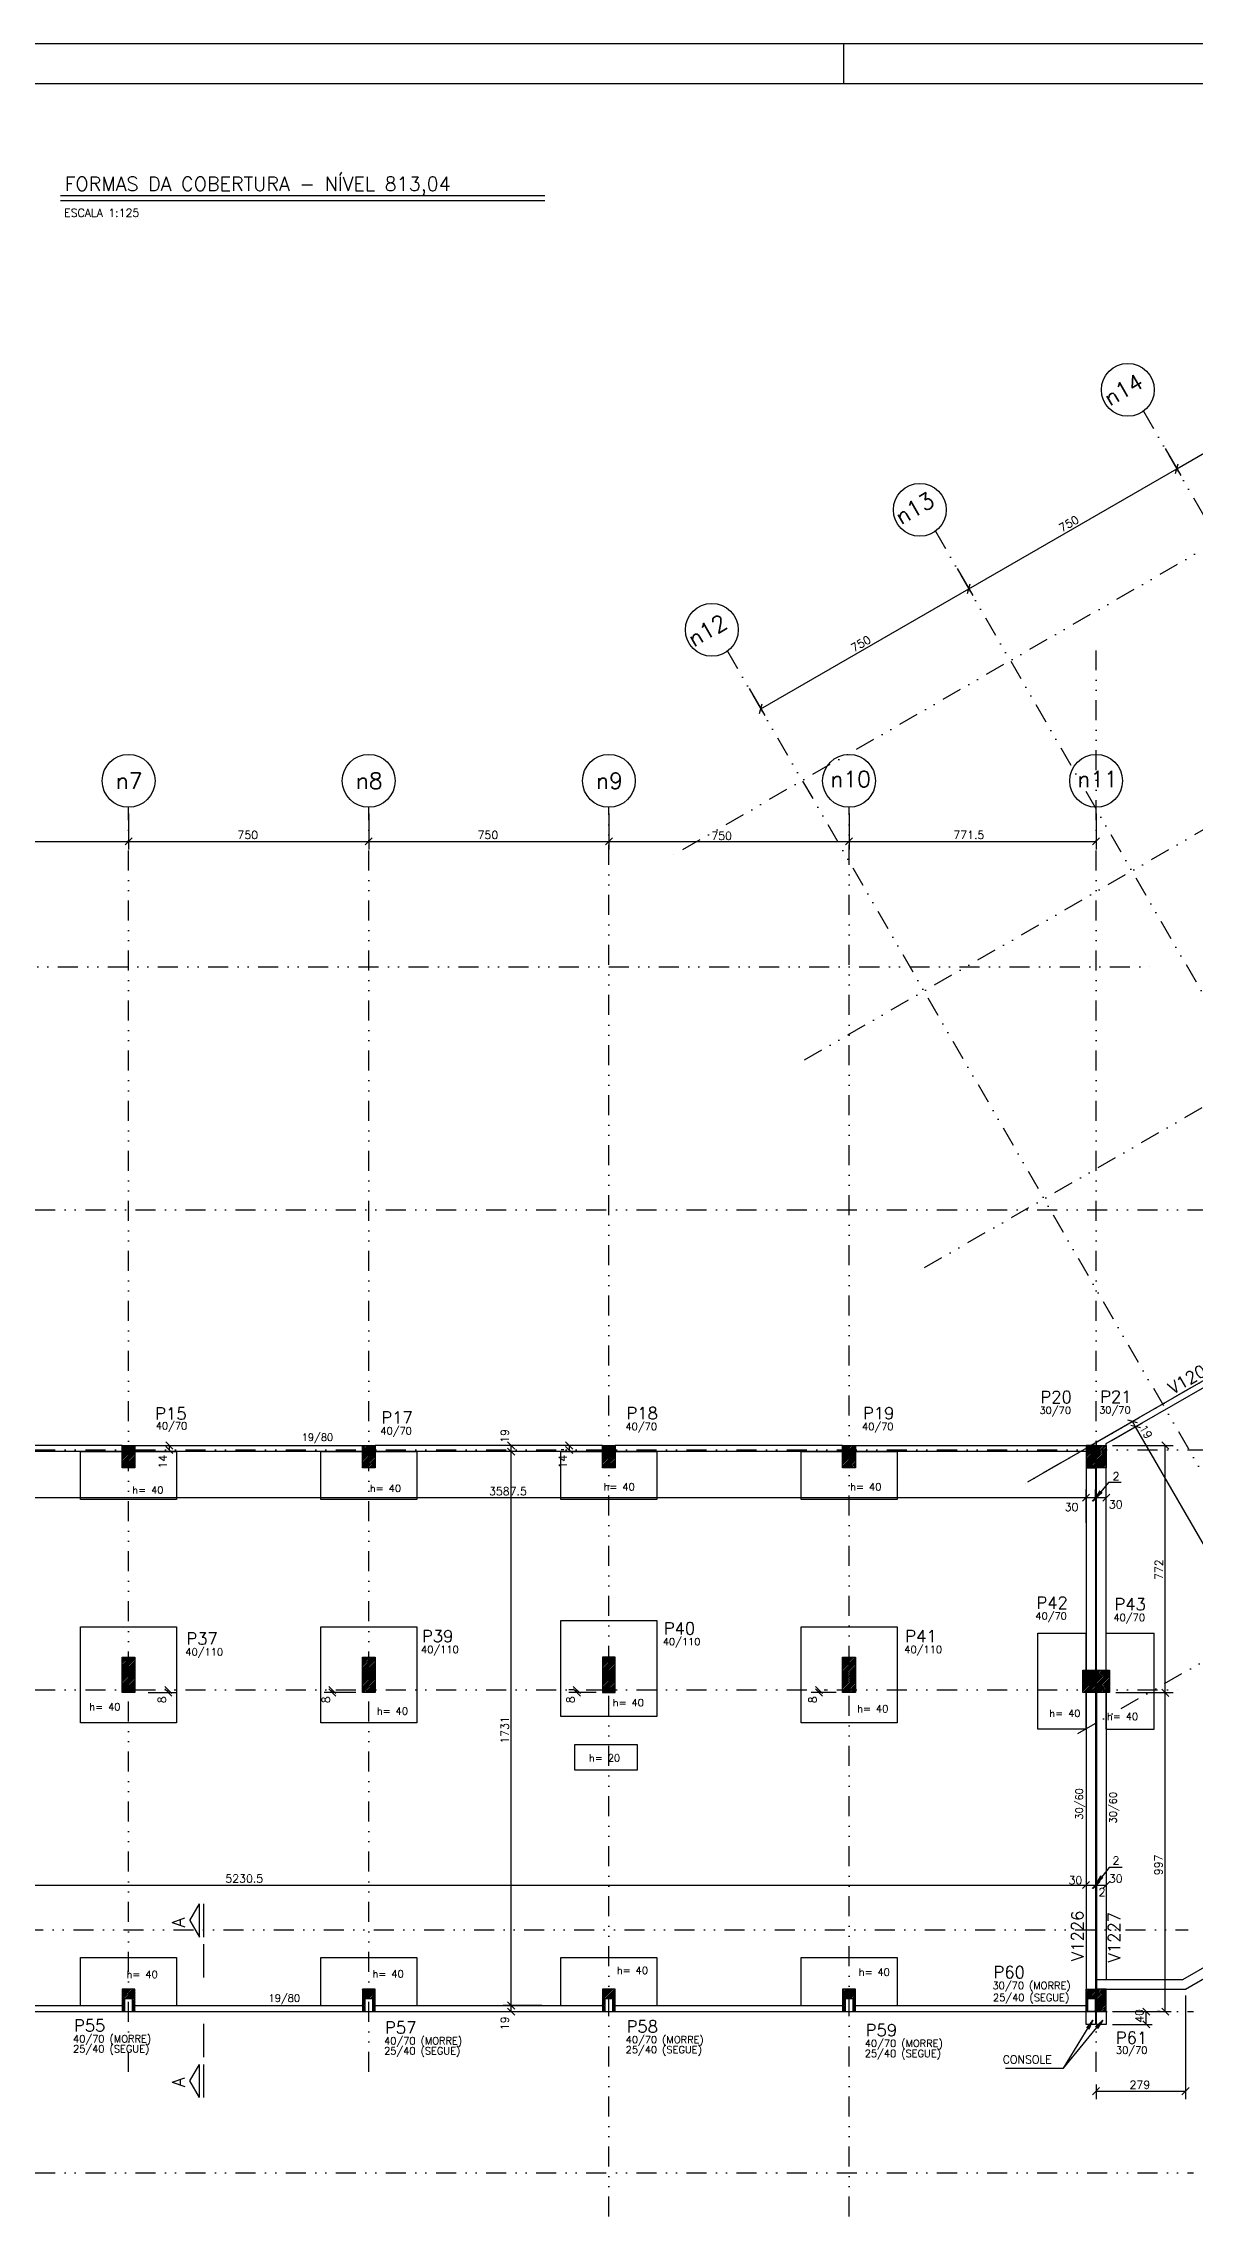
# Model space of a CAD drawing. Extents: x 571698 to 586573, y -117 to 10395.
# Drawn here: x 577098 to 580693, y 3604 to 10395 of the extents above; entities that cross this region are included whole.
import ezdxf

# ---------------------------------------------------------------- set-up
doc = ezdxf.new("R2010")
doc.units = 0
doc.header["$LTSCALE"] = 125
doc.header["$MEASUREMENT"] = 0
doc.linetypes.add('DIVIDE', pattern=[1.25, 0.5, -0.25, 0, -0.25, 0, -0.25])
doc.layers.get('0').update_dxf_attribs({"linetype": 'CONTINUOUS'})
for name, color, linetype in [('205', 14, 'DIVIDE'), ('216', 7, 'CONTINUOUS'), ('220', 4, 'CONTINUOUS'), ('221', 5, 'CONTINUOUS'), ('222', 6, 'CONTINUOUS'), ('226', 10, 'CONTINUOUS'), ('228', 14, 'CONTINUOUS'), ('233', 230, 'CONTINUOUS'), ('238', 11, 'CONTINUOUS'), ('239', 4, 'CONTINUOUS'), ('250', 5, 'CONTINUOUS')]:
    doc.layers.add(name, color=color, linetype=linetype)
doc.styles.get("Standard").update_dxf_attribs({"font": 'ROMANS.SHX'})

# ---------------------------------------------------------------- blocks, each defined once
blk = doc.blocks.new('_H9')
for p, q in [((99884.173322, 3464.860406), (99919.888039, 3500.575123)), ((99884.173322, 3470.163707), (99914.584738, 3500.575123)), ((99884.173322, 3475.467008), (99909.281437, 3500.575123)), ((99884.173322, 3480.770309), (99903.978136, 3500.575123)), ((99884.173322, 3486.07361), (99898.674835, 3500.575123)), ((99884.173322, 3491.376911), (99893.371534, 3500.575123)), ((99884.173322, 3496.680212), (99888.068234, 3500.575123)), ((99884.173322, 3459.557106), (99924.173322, 3499.557106)), ((99884.173322, 3454.253805), (99924.173322, 3494.253805)), ((99884.173322, 3448.950504), (99924.173322, 3488.950504)), ((99884.173322, 3443.647203), (99924.173322, 3483.647203)), ((99884.173322, 3438.343902), (99924.173322, 3478.343902)), ((99884.173322, 3433.040601), (99924.173322, 3473.040601)), ((99884.173322, 3427.7373), (99924.173322, 3467.7373)), ((99884.173322, 3422.434), (99924.173322, 3462.434)), ((99884.173322, 3417.130699), (99924.173322, 3457.130699)), ((99884.173322, 3411.827398), (99924.173322, 3451.827398)), ((99884.173322, 3406.524097), (99924.173322, 3446.524097)), ((99884.173322, 3401.220796), (99924.173322, 3441.220796)), ((99884.173322, 3395.917495), (99924.173322, 3435.917495)), ((99884.173322, 3390.614194), (99924.173322, 3430.614194)), ((99889.437552, 3390.575123), (99924.173322, 3425.310894)), ((99894.740852, 3390.575123), (99924.173322, 3420.007593)), ((99900.044153, 3390.575123), (99924.173322, 3414.704292)), ((99905.347454, 3390.575123), (99924.173322, 3409.400991)), ((99910.650755, 3390.575123), (99924.173322, 3404.09769)), ((99915.954056, 3390.575123), (99924.173322, 3398.794389)), ((99921.257357, 3390.575123), (99924.173322, 3393.491088))]:
    blk.add_line(p, q)
blk = doc.blocks.new('_H18')
for p, q in [((102927.173322, 2434.925347), (102955.823098, 2463.575123)), ((102927.173322, 2440.228648), (102950.519797, 2463.575123)), ((102927.173322, 2445.531948), (102945.216497, 2463.575123)), ((102927.173322, 2450.835249), (102939.913196, 2463.575123)), ((102927.173322, 2456.13855), (102934.609895, 2463.575123)), ((102927.173322, 2461.441851), (102929.306594, 2463.575123)), ((102927.173322, 2429.622046), (102957.173322, 2459.622046)), ((102927.173322, 2424.318745), (102957.173322, 2454.318745)), ((102927.173322, 2419.015444), (102957.173322, 2449.015444)), ((102927.173322, 2413.712143), (102957.173322, 2443.712143)), ((102927.173322, 2408.408842), (102957.173322, 2438.408842)), ((102927.173322, 2403.105542), (102957.173322, 2433.105542)), ((102927.173322, 2397.802241), (102957.173322, 2427.802241)), ((102928.249505, 2393.575123), (102957.173322, 2422.49894)), ((102933.552806, 2393.575123), (102957.173322, 2417.195639)), ((102938.856107, 2393.575123), (102957.173322, 2411.892338)), ((102944.159408, 2393.575123), (102957.173322, 2406.589037)), ((102949.462709, 2393.575123), (102957.173322, 2401.285736)), ((102954.766009, 2393.575123), (102957.173322, 2395.982436))]:
    blk.add_line(p, q)
blk = doc.blocks.new('_H19')
for p, q in [((102927.173322, 3421.339307), (102966.409139, 3460.575123)), ((102927.173322, 3426.642607), (102961.105838, 3460.575123)), ((102927.173322, 3431.945908), (102955.802537, 3460.575123)), ((102927.173322, 3437.249209), (102950.499236, 3460.575123)), ((102927.173322, 3442.55251), (102945.195935, 3460.575123)), ((102927.173322, 3447.855811), (102939.892634, 3460.575123)), ((102927.173322, 3453.159112), (102934.589333, 3460.575123)), ((102927.173322, 3458.462413), (102929.286033, 3460.575123)), ((102927.173322, 3416.036006), (102967.173322, 3456.036006)), ((102927.173322, 3410.732705), (102967.173322, 3450.732705)), ((102927.173322, 3405.429404), (102967.173322, 3445.429404)), ((102927.173322, 3400.126103), (102967.173322, 3440.126103)), ((102927.173322, 3394.822802), (102967.173322, 3434.822802)), ((102928.228944, 3390.575123), (102967.173322, 3429.519501)), ((102933.532245, 3390.575123), (102967.173322, 3424.2162)), ((102938.835545, 3390.575123), (102967.173322, 3418.9129)), ((102944.138846, 3390.575123), (102967.173322, 3413.609599)), ((102949.442147, 3390.575123), (102967.173322, 3408.306298)), ((102954.745448, 3390.575123), (102967.173322, 3403.002997)), ((102960.048749, 3390.575123), (102967.173322, 3397.699696)), ((102965.35205, 3390.575123), (102967.173322, 3392.396395))]:
    blk.add_line(p, q)
blk = doc.blocks.new('_H20')
for p, q in [((102884.173322, 3420.765713), (102923.982732, 3460.575123)), ((102884.173322, 3426.069014), (102918.679431, 3460.575123)), ((102884.173322, 3431.372315), (102913.37613, 3460.575123)), ((102884.173322, 3436.675616), (102908.072829, 3460.575123)), ((102884.173322, 3441.978917), (102902.769528, 3460.575123)), ((102884.173322, 3447.282218), (102897.466227, 3460.575123)), ((102884.173322, 3452.585519), (102892.162927, 3460.575123)), ((102884.173322, 3457.888819), (102886.859626, 3460.575123)), ((102884.173322, 3415.462413), (102924.173322, 3455.462413)), ((102884.173322, 3410.159112), (102924.173322, 3450.159112)), ((102884.173322, 3404.855811), (102924.173322, 3444.855811)), ((102884.173322, 3399.55251), (102924.173322, 3439.55251)), ((102884.173322, 3394.249209), (102924.173322, 3434.249209)), ((102885.802537, 3390.575123), (102924.173322, 3428.945908)), ((102891.105838, 3390.575123), (102924.173322, 3423.642607)), ((102896.409139, 3390.575123), (102924.173322, 3418.339307)), ((102901.712439, 3390.575123), (102924.173322, 3413.036006)), ((102907.01574, 3390.575123), (102924.173322, 3407.732705)), ((102912.319041, 3390.575123), (102924.173322, 3402.429404)), ((102917.622342, 3390.575123), (102924.173322, 3397.126103)), ((102922.925643, 3390.575123), (102924.173322, 3391.822802))]:
    blk.add_line(p, q)
blk = doc.blocks.new('_H21')
for p, q in [((102134.173322, 3460.957541), (102173.790904, 3500.575123)), ((102134.173322, 3466.260842), (102168.487603, 3500.575123)), ((102134.173322, 3471.564143), (102163.184302, 3500.575123)), ((102134.173322, 3476.867444), (102157.881001, 3500.575123)), ((102134.173322, 3482.170745), (102152.5777, 3500.575123)), ((102134.173322, 3487.474046), (102147.274399, 3500.575123)), ((102134.173322, 3492.777347), (102141.971099, 3500.575123)), ((102134.173322, 3498.080647), (102136.667798, 3500.575123)), ((102134.173322, 3455.65424), (102174.173322, 3495.65424)), ((102134.173322, 3450.35094), (102174.173322, 3490.35094)), ((102134.173322, 3445.047639), (102174.173322, 3485.047639)), ((102134.173322, 3439.744338), (102174.173322, 3479.744338)), ((102134.173322, 3434.441037), (102174.173322, 3474.441037)), ((102134.173322, 3429.137736), (102174.173322, 3469.137736)), ((102134.173322, 3423.834435), (102174.173322, 3463.834435)), ((102134.173322, 3418.531134), (102174.173322, 3458.531134)), ((102134.173322, 3413.227834), (102174.173322, 3453.227834)), ((102134.173322, 3407.924533), (102174.173322, 3447.924533)), ((102134.173322, 3402.621232), (102174.173322, 3442.621232)), ((102134.173322, 3397.317931), (102174.173322, 3437.317931)), ((102134.173322, 3392.01463), (102174.173322, 3432.01463)), ((102138.037116, 3390.575123), (102174.173322, 3426.711329)), ((102143.340417, 3390.575123), (102174.173322, 3421.408028)), ((102148.643717, 3390.575123), (102174.173322, 3416.104728)), ((102153.947018, 3390.575123), (102174.173322, 3410.801427)), ((102159.250319, 3390.575123), (102174.173322, 3405.498126)), ((102164.55362, 3390.575123), (102174.173322, 3400.194825)), ((102169.856921, 3390.575123), (102174.173322, 3394.891524))]:
    blk.add_line(p, q)
blk = doc.blocks.new('_H22')
for p, q in [((101384.173322, 3464.026263), (101420.722182, 3500.575123)), ((101384.173322, 3469.329564), (101415.418881, 3500.575123)), ((101384.173322, 3474.632865), (101410.11558, 3500.575123)), ((101384.173322, 3479.936166), (101404.812279, 3500.575123)), ((101384.173322, 3485.239467), (101399.508978, 3500.575123)), ((101384.173322, 3490.542768), (101394.205677, 3500.575123)), ((101384.173322, 3495.846068), (101388.902377, 3500.575123)), ((101384.173322, 3458.722962), (101424.173322, 3498.722962)), ((101384.173322, 3453.419662), (101424.173322, 3493.419662)), ((101384.173322, 3448.116361), (101424.173322, 3488.116361)), ((101384.173322, 3442.81306), (101424.173322, 3482.81306)), ((101384.173322, 3437.509759), (101424.173322, 3477.509759)), ((101384.173322, 3432.206458), (101424.173322, 3472.206458)), ((101384.173322, 3426.903157), (101424.173322, 3466.903157)), ((101384.173322, 3421.599856), (101424.173322, 3461.599856)), ((101384.173322, 3416.296556), (101424.173322, 3456.296556)), ((101384.173322, 3410.993255), (101424.173322, 3450.993255)), ((101384.173322, 3405.689954), (101424.173322, 3445.689954)), ((101384.173322, 3400.386653), (101424.173322, 3440.386653)), ((101384.173322, 3395.083352), (101424.173322, 3435.083352)), ((101384.968394, 3390.575123), (101424.173322, 3429.780051)), ((101390.271695, 3390.575123), (101424.173322, 3424.47675)), ((101395.574995, 3390.575123), (101424.173322, 3419.17345)), ((101400.878296, 3390.575123), (101424.173322, 3413.870149)), ((101406.181597, 3390.575123), (101424.173322, 3408.566848)), ((101411.484898, 3390.575123), (101424.173322, 3403.263547)), ((101416.788199, 3390.575123), (101424.173322, 3397.960246)), ((101422.0915, 3390.575123), (101424.173322, 3392.656945))]:
    blk.add_line(p, q)
blk = doc.blocks.new('_H23')
for p, q in [((100634.173322, 3461.791684), (100672.956761, 3500.575123)), ((100634.173322, 3467.094985), (100667.65346, 3500.575123)), ((100634.173322, 3472.398286), (100662.350159, 3500.575123)), ((100634.173322, 3477.701587), (100657.046858, 3500.575123)), ((100634.173322, 3483.004888), (100651.743557, 3500.575123)), ((100634.173322, 3488.308189), (100646.440256, 3500.575123)), ((100634.173322, 3493.61149), (100641.136955, 3500.575123)), ((100634.173322, 3498.91479), (100635.833655, 3500.575123)), ((100634.173322, 3456.488384), (100674.173322, 3496.488384)), ((100634.173322, 3451.185083), (100674.173322, 3491.185083)), ((100634.173322, 3445.881782), (100674.173322, 3485.881782)), ((100634.173322, 3440.578481), (100674.173322, 3480.578481)), ((100634.173322, 3435.27518), (100674.173322, 3475.27518)), ((100634.173322, 3429.971879), (100674.173322, 3469.971879)), ((100634.173322, 3424.668578), (100674.173322, 3464.668578)), ((100634.173322, 3419.365278), (100674.173322, 3459.365278)), ((100634.173322, 3414.061977), (100674.173322, 3454.061977)), ((100634.173322, 3408.758676), (100674.173322, 3448.758676)), ((100634.173322, 3403.455375), (100674.173322, 3443.455375)), ((100634.173322, 3398.152074), (100674.173322, 3438.152074)), ((100634.173322, 3392.848773), (100674.173322, 3432.848773)), ((100637.202973, 3390.575123), (100674.173322, 3427.545472)), ((100642.506274, 3390.575123), (100674.173322, 3422.242172)), ((100647.809574, 3390.575123), (100674.173322, 3416.938871)), ((100653.112875, 3390.575123), (100674.173322, 3411.63557)), ((100658.416176, 3390.575123), (100674.173322, 3406.332269)), ((100663.719477, 3390.575123), (100674.173322, 3401.028968)), ((100669.022778, 3390.575123), (100674.173322, 3395.725667))]:
    blk.add_line(p, q)
blk = doc.blocks.new('_H25')
for p, q in [((99884.173322, 4127.773014), (99918.975431, 4162.575123)), ((99884.173322, 4133.076315), (99913.67213, 4162.575123)), ((99884.173322, 4138.379615), (99908.36883, 4162.575123)), ((99884.173322, 4143.682916), (99903.065529, 4162.575123)), ((99884.173322, 4148.986217), (99897.762228, 4162.575123)), ((99884.173322, 4154.289518), (99892.458927, 4162.575123)), ((99884.173322, 4159.592819), (99887.155626, 4162.575123)), ((99884.173322, 4122.469713), (99924.173322, 4162.469713)), ((99884.173322, 4117.166412), (99924.173322, 4157.166412)), ((99884.173322, 4111.863111), (99924.173322, 4151.863111)), ((99884.173322, 4106.55981), (99924.173322, 4146.55981)), ((99884.173322, 4101.256509), (99924.173322, 4141.256509)), ((99884.173322, 4095.953209), (99924.173322, 4135.953209)), ((99886.098537, 4092.575123), (99924.173322, 4130.649908)), ((99891.401838, 4092.575123), (99924.173322, 4125.346607)), ((99896.705139, 4092.575123), (99924.173322, 4120.043306)), ((99902.00844, 4092.575123), (99924.173322, 4114.740005)), ((99907.311741, 4092.575123), (99924.173322, 4109.436704)), ((99912.615042, 4092.575123), (99924.173322, 4104.133403)), ((99917.918342, 4092.575123), (99924.173322, 4098.830103)), ((99923.221643, 4092.575123), (99924.173322, 4093.526802))]:
    blk.add_line(p, q)
blk = doc.blocks.new('_H26')
for p, q in [((100634.173322, 4124.704292), (100672.044153, 4162.575123)), ((100634.173322, 4130.007593), (100666.740852, 4162.575123)), ((100634.173322, 4135.310894), (100661.437552, 4162.575123)), ((100634.173322, 4140.614194), (100656.134251, 4162.575123)), ((100634.173322, 4145.917495), (100650.83095, 4162.575123)), ((100634.173322, 4151.220796), (100645.527649, 4162.575123)), ((100634.173322, 4156.524097), (100640.224348, 4162.575123)), ((100634.173322, 4161.827398), (100634.921047, 4162.575123)), ((100634.173322, 4119.400991), (100674.173322, 4159.400991)), ((100634.173322, 4114.09769), (100674.173322, 4154.09769)), ((100634.173322, 4108.794389), (100674.173322, 4148.794389)), ((100634.173322, 4103.491088), (100674.173322, 4143.491088)), ((100634.173322, 4098.187787), (100674.173322, 4138.187787)), ((100634.173322, 4092.884487), (100674.173322, 4132.884487)), ((100639.167259, 4092.575123), (100674.173322, 4127.581186)), ((100644.47056, 4092.575123), (100674.173322, 4122.277885)), ((100649.773861, 4092.575123), (100674.173322, 4116.974584)), ((100655.077162, 4092.575123), (100674.173322, 4111.671283)), ((100660.380463, 4092.575123), (100674.173322, 4106.367982)), ((100665.683764, 4092.575123), (100674.173322, 4101.064681)), ((100670.987064, 4092.575123), (100674.173322, 4095.761381))]:
    blk.add_line(p, q)
blk = doc.blocks.new('_H27')
for p, q in [((101384.173322, 4126.938871), (101419.809574, 4162.575123)), ((101384.173322, 4132.242172), (101414.506274, 4162.575123)), ((101384.173322, 4137.545472), (101409.202973, 4162.575123)), ((101384.173322, 4142.848773), (101403.899672, 4162.575123)), ((101384.173322, 4148.152074), (101398.596371, 4162.575123)), ((101384.173322, 4153.455375), (101393.29307, 4162.575123)), ((101384.173322, 4158.758676), (101387.989769, 4162.575123)), ((101384.173322, 4121.63557), (101424.173322, 4161.63557)), ((101384.173322, 4116.332269), (101424.173322, 4156.332269)), ((101384.173322, 4111.028968), (101424.173322, 4151.028968)), ((101384.173322, 4105.725667), (101424.173322, 4145.725667)), ((101384.173322, 4100.422366), (101424.173322, 4140.422366)), ((101384.173322, 4095.119066), (101424.173322, 4135.119066)), ((101386.93268, 4092.575123), (101424.173322, 4129.815765)), ((101392.235981, 4092.575123), (101424.173322, 4124.512464)), ((101397.539282, 4092.575123), (101424.173322, 4119.209163)), ((101402.842583, 4092.575123), (101424.173322, 4113.905862)), ((101408.145884, 4092.575123), (101424.173322, 4108.602561)), ((101413.449185, 4092.575123), (101424.173322, 4103.29926)), ((101418.752486, 4092.575123), (101424.173322, 4097.99596)), ((101424.055786, 4092.575123), (101424.173322, 4092.692659))]:
    blk.add_line(p, q)
blk = doc.blocks.new('_H28')
for p, q in [((102134.173322, 4123.870149), (102172.878296, 4162.575123)), ((102134.173322, 4129.17345), (102167.574995, 4162.575123)), ((102134.173322, 4134.47675), (102162.271695, 4162.575123)), ((102134.173322, 4139.780051), (102156.968394, 4162.575123)), ((102134.173322, 4145.083352), (102151.665093, 4162.575123)), ((102134.173322, 4150.386653), (102146.361792, 4162.575123)), ((102134.173322, 4155.689954), (102141.058491, 4162.575123)), ((102134.173322, 4160.993255), (102135.75519, 4162.575123)), ((102134.173322, 4118.566848), (102174.173322, 4158.566848)), ((102134.173322, 4113.263547), (102174.173322, 4153.263547)), ((102134.173322, 4107.960246), (102174.173322, 4147.960246)), ((102134.173322, 4102.656945), (102174.173322, 4142.656945)), ((102134.173322, 4097.353644), (102174.173322, 4137.353644)), ((102134.698102, 4092.575123), (102174.173322, 4132.050344)), ((102140.001402, 4092.575123), (102174.173322, 4126.747043)), ((102145.304703, 4092.575123), (102174.173322, 4121.443742)), ((102150.608004, 4092.575123), (102174.173322, 4116.140441)), ((102155.911305, 4092.575123), (102174.173322, 4110.83714)), ((102161.214606, 4092.575123), (102174.173322, 4105.533839)), ((102166.517907, 4092.575123), (102174.173322, 4100.230538)), ((102171.821208, 4092.575123), (102174.173322, 4094.927238))]:
    blk.add_line(p, q)
blk = doc.blocks.new('_H29')
for p, q in [((102927.173322, 4137.284922), (102952.463523, 4162.575123)), ((102927.173322, 4142.588223), (102947.160222, 4162.575123)), ((102927.173322, 4147.891524), (102941.856921, 4162.575123)), ((102927.173322, 4153.194825), (102936.55362, 4162.575123)), ((102927.173322, 4158.498126), (102931.250319, 4162.575123)), ((102927.173322, 4131.981622), (102957.173322, 4161.981622)), ((102927.173322, 4126.678321), (102957.173322, 4156.678321)), ((102927.173322, 4121.37502), (102957.173322, 4151.37502)), ((102927.173322, 4116.071719), (102957.173322, 4146.071719)), ((102927.173322, 4110.768418), (102957.173322, 4140.768418)), ((102927.173322, 4105.465117), (102957.173322, 4135.465117)), ((102927.173322, 4100.161816), (102957.173322, 4130.161816)), ((102927.173322, 4094.858516), (102957.173322, 4124.858516)), ((102930.19323, 4092.575123), (102957.173322, 4119.555215)), ((102935.496531, 4092.575123), (102957.173322, 4114.251914)), ((102940.799832, 4092.575123), (102957.173322, 4108.948613)), ((102946.103133, 4092.575123), (102957.173322, 4103.645312)), ((102951.406434, 4092.575123), (102957.173322, 4098.342011)), ((102956.709735, 4092.575123), (102957.173322, 4093.03871))]:
    blk.add_line(p, q)
blk = doc.blocks.new('_H30')
for p, q in [((102894.173322, 4136.104728), (102920.643717, 4162.575123)), ((102894.173322, 4141.408028), (102915.340417, 4162.575123)), ((102894.173322, 4146.711329), (102910.037116, 4162.575123)), ((102894.173322, 4152.01463), (102904.733815, 4162.575123)), ((102894.173322, 4157.317931), (102899.430514, 4162.575123)), ((102894.173322, 4130.801427), (102924.173322, 4160.801427)), ((102894.173322, 4125.498126), (102924.173322, 4155.498126)), ((102894.173322, 4120.194825), (102924.173322, 4150.194825)), ((102894.173322, 4114.891524), (102924.173322, 4144.891524)), ((102894.173322, 4109.588223), (102924.173322, 4139.588223)), ((102894.173322, 4104.284922), (102924.173322, 4134.284922)), ((102894.173322, 4098.981622), (102924.173322, 4128.981622)), ((102894.173322, 4093.678321), (102924.173322, 4123.678321)), ((102898.373425, 4092.575123), (102924.173322, 4118.37502)), ((102903.676726, 4092.575123), (102924.173322, 4113.071719)), ((102908.980027, 4092.575123), (102924.173322, 4107.768418)), ((102914.283328, 4092.575123), (102924.173322, 4102.465117)), ((102919.586629, 4092.575123), (102924.173322, 4097.161816))]:
    blk.add_line(p, q)
blk = doc.blocks.new('_H948EB28347-000')
for p, q in [((97312.84245, 2516.339597), (97345.536765, 2549.033912)), ((97312.84245, 2521.642898), (97340.233464, 2549.033912)), ((97312.84245, 2526.946199), (97334.930163, 2549.033912)), ((97312.84245, 2532.2495), (97329.626862, 2549.033912)), ((97312.84245, 2537.552801), (97324.323561, 2549.033912)), ((97312.84245, 2542.856102), (97319.02026, 2549.033912)), ((97312.84245, 2548.159403), (97313.716959, 2549.033912)), ((97312.84245, 2511.036297), (97320.34245, 2518.536297)), ((97312.84245, 2505.732996), (97320.34245, 2513.232996)), ((97320.840066, 2519.033912), (97350.840066, 2549.033912)), ((97326.143366, 2519.033912), (97352.84245, 2545.732996)), ((97331.446667, 2519.033912), (97352.84245, 2540.429695)), ((97336.749968, 2519.033912), (97352.84245, 2535.126394)), ((97342.053269, 2519.033912), (97352.84245, 2529.823093)), ((97345.34245, 2517.019792), (97352.84245, 2524.519792)), ((97345.34245, 2511.716491), (97352.84245, 2519.216491)), ((97345.34245, 2506.41319), (97352.84245, 2513.91319)), ((97312.84245, 2500.429695), (97320.34245, 2507.929695)), ((97312.84245, 2495.126394), (97320.34245, 2502.626394)), ((97312.84245, 2489.823093), (97320.34245, 2497.323093)), ((97312.84245, 2484.519792), (97320.34245, 2492.019792)), ((97312.84245, 2479.216491), (97320.34245, 2486.716491)), ((97317.963172, 2479.033912), (97320.34245, 2481.41319)), ((97345.34245, 2501.10989), (97352.84245, 2508.60989)), ((97345.34245, 2495.806589), (97352.84245, 2503.306589)), ((97345.34245, 2490.503288), (97352.84245, 2498.003288)), ((97345.34245, 2485.199987), (97352.84245, 2492.699987)), ((97345.34245, 2479.896686), (97352.84245, 2487.396686)), ((97349.782977, 2479.033912), (97352.84245, 2482.093385))]:
    blk.add_line(p, q)
blk = doc.blocks.new('_H948EB28347-001')
for p, q in [((101822.84245, 2523.837168), (101848.039194, 2549.033912)), ((101822.84245, 2529.140469), (101842.735893, 2549.033912)), ((101822.84245, 2534.44377), (101837.432592, 2549.033912)), ((101822.84245, 2539.747071), (101832.129291, 2549.033912)), ((101822.84245, 2545.050372), (101826.82599, 2549.033912)), ((101822.84245, 2518.533867), (101852.84245, 2548.533867)), ((101822.84245, 2513.230566), (101827.84245, 2518.230566)), ((101822.84245, 2507.927266), (101827.84245, 2512.927266)), ((101828.645796, 2519.033912), (101852.84245, 2543.230566)), ((101833.949096, 2519.033912), (101852.84245, 2537.927266)), ((101839.252397, 2519.033912), (101852.84245, 2532.623965)), ((101844.555698, 2519.033912), (101852.84245, 2527.320664)), ((101849.858999, 2519.033912), (101852.84245, 2522.017363)), ((101822.84245, 2502.623965), (101827.84245, 2507.623965)), ((101822.84245, 2497.320664), (101827.84245, 2502.320664)), ((101822.84245, 2492.017363), (101827.84245, 2497.017363)), ((101822.84245, 2486.714062), (101827.84245, 2491.714062)), ((101822.84245, 2481.410761), (101827.84245, 2486.410761)), ((101825.768902, 2479.033912), (101827.84245, 2481.10746))]:
    blk.add_line(p, q)

msp = doc.modelspace()

# ---------------------------------------------------------------- linework, layer by layer
for p, q in [((571697.6, 10395.1), (586572.6, 10395.1)), ((579597.6, 10270.1), (579597.6, 10395.1))]:
    msp.add_line(p, q)
at = {"layer": '205'}
for p, q in [((582670.7, 9940.7), (579042.1, 7845.7)), ((583050.4, 9282.9), (579449.7, 7204.1)), ((580533.5, 9246.4), (582893.8, 5158.2)), ((579884, 8871.4), (582244.3, 4783.2)), ((583425.7, 8633.6), (579824.7, 6554.6)), ((579234.4, 8496.4), (581594.8, 4408.2)), ((580385.5, 4056.3), (580385.5, 8497.9)), ((577364, 4056.3), (577364, 8008.3)), ((578114, 4056.3), (578114, 8008.3)), ((578864, 3604.3), (578864, 8008.3)), ((579614, 3604.3), (579614, 8008.3)), ((583795.7, 7992.1), (580154.8, 5890)), ((574796.1, 7509.4), (580574.1, 7509.4)), ((584175.4, 7334.4), (580327.7, 5112.9)), ((572379, 6749.9), (581193.6, 6749.9)), ((572379, 5999.9), (581193.6, 5999.9)), ((572379, 5249.9), (580656.7, 5249.9)), ((572341.5, 4499.9), (580673.3, 4499.9)), ((572379, 4244.9), (580689.8, 4244.9)), ((572379, 3740.4), (580689.8, 3740.4))]:
    msp.add_line(p, q, dxfattribs=at)
at = {"layer": '216'}
for p, q in [((580633.4, 9051.2), (580641.5, 9081.3)), ((580633.4, 9051.2), (580641.5, 9081.3)), ((579983.9, 8676.2), (579992, 8706.3)), ((579983.9, 8676.2), (579992, 8706.3)), ((579334.4, 8301.2), (579342.5, 8331.3)), ((577353, 7890.5), (577375.1, 7912.6)), ((577353, 7890.5), (577375.1, 7912.6)), ((578103, 7890.5), (578125.1, 7912.6)), ((578103, 7890.5), (578125.1, 7912.6)), ((578853, 7890.5), (578875.1, 7912.6)), ((578853, 7890.5), (578875.1, 7912.6)), ((579603, 7890.5), (579625.1, 7912.6)), ((579603, 7890.5), (579625.1, 7912.6)), ((580374.5, 7890.5), (580396.6, 7912.6)), ((580514.6, 6085), (580484.4, 6093.1)), ((580524.1, 6068.6), (580493.9, 6076.7)), ((580524.1, 6068.6), (580493.9, 6076.7)), ((577479.8, 6024.9), (577501.9, 6002.8)), ((577479.8, 6010.9), (577501.9, 5988.8)), ((578569.9, 6002.8), (578547.8, 6024.9)), ((578569.9, 5983.8), (578547.8, 6005.9)), ((578569.9, 5983.8), (578547.8, 6005.9)), ((578728.9, 6024.9), (578751, 6002.8)), ((578728.9, 6010.9), (578751, 5988.8)), ((580612.5, 6002.8), (580590.4, 6024.9)), ((580612.5, 6002.8), (580590.4, 6024.9)), ((580343, 5839.7), (580365.1, 5861.8)), ((580343, 5839.7), (580365.1, 5861.8)), ((580343, 5839.7), (580365.1, 5861.8)), ((580373, 5839.7), (580395.1, 5861.8)), ((580373, 5839.7), (580395.1, 5861.8)), ((580376, 5839.7), (580398.1, 5861.8)), ((580376, 5839.7), (580398.1, 5861.8)), ((580406, 5839.7), (580428.1, 5861.8)), ((577498.8, 5238.8), (577476.7, 5260.9)), ((577498.8, 5230.8), (577476.7, 5252.9)), ((578011, 5238.8), (577988.9, 5260.9)), ((578011, 5230.8), (577988.9, 5252.9)), ((578774.9, 5238.8), (578752.8, 5260.9)), ((578774.9, 5230.8), (578752.8, 5252.9)), ((579531.3, 5238.8), (579509.2, 5260.9)), ((579531.3, 5230.8), (579509.2, 5252.9)), ((580612.5, 5229.8), (580590.4, 5251.9)), ((580612.5, 5229.8), (580590.4, 5251.9)), ((580343, 4629.3), (580365.1, 4651.4)), ((580343, 4629.3), (580365.1, 4651.4)), ((580343, 4629.3), (580365.1, 4651.4)), ((580343, 4629.3), (580365.1, 4651.4)), ((580343, 4629.3), (580365.1, 4651.4)), ((580343, 4629.3), (580365.1, 4651.4)), ((580373, 4629.3), (580395.1, 4651.4)), ((580373, 4629.3), (580395.1, 4651.4)), ((580376, 4629.3), (580398.1, 4651.4)), ((580376, 4629.3), (580398.1, 4651.4)), ((580406, 4629.3), (580428.1, 4651.4)), ((580428.1, 4651.4), (580406, 4629.3)), ((578569.9, 4252.8), (578547.8, 4274.9)), ((578569.9, 4252.8), (578547.8, 4274.9)), ((578569.9, 4252.8), (578547.8, 4274.9)), ((578569.9, 4233.8), (578547.8, 4255.9)), ((580553, 4233.8), (580530.9, 4255.9)), ((580553, 4193.8), (580530.9, 4215.9)), ((580612.5, 4233.8), (580590.4, 4255.9)), ((580612.5, 4233.8), (580590.4, 4255.9)), ((580374.5, 3985), (580396.6, 4007.1)), ((580653.5, 3985), (580675.6, 4007.1))]:
    msp.add_line(p, q, dxfattribs=at)
at = {"layer": '220'}
for points in [[(577344, 6013.9), (577384, 6013.9), (577384, 5943.9), (577344, 5943.9), (577344, 6013.9)], [(578094, 6013.9), (578134, 6013.9), (578134, 5943.9), (578094, 5943.9), (578094, 6013.9)], [(578844, 6013.9), (578884, 6013.9), (578884, 5943.9), (578844, 5943.9), (578844, 6013.9)], [(579594, 6013.9), (579634, 6013.9), (579634, 5943.9), (579594, 5943.9), (579594, 6013.9)], [(580384, 6013.9), (580354, 6013.9), (580354, 5943.9), (580384, 5943.9), (580384, 6013.9)], [(580387, 6013.9), (580417, 6013.9), (580417, 5943.9), (580387, 5943.9), (580387, 6013.9)], [(577384, 5241.9), (577344, 5241.9), (577344, 5351.9), (577384, 5351.9), (577384, 5241.9)], [(578134, 5241.9), (578094, 5241.9), (578094, 5351.9), (578134, 5351.9), (578134, 5241.9)], [(578884, 5351.9), (578844, 5351.9), (578844, 5241.9), (578884, 5241.9), (578884, 5351.9)], [(579594, 5351.9), (579634, 5351.9), (579634, 5241.9), (579594, 5241.9), (579594, 5351.9)], [(580344, 5311.9), (580384, 5311.9), (580384, 5241.9), (580344, 5241.9), (580344, 5311.9)], [(580387, 5311.9), (580427, 5311.9), (580427, 5241.9), (580387, 5241.9), (580387, 5311.9)], [(577384, 4314.9), (577344, 4314.9), (577344, 4244.9), (577384, 4244.9), (577384, 4314.9)], [(577351.5, 4244.9), (577376.5, 4244.9), (577376.5, 4284.9), (577351.5, 4284.9), (577351.5, 4244.9)], [(578134, 4314.9), (578094, 4314.9), (578094, 4244.9), (578134, 4244.9), (578134, 4314.9)], [(578101.5, 4244.9), (578126.5, 4244.9), (578126.5, 4284.9), (578101.5, 4284.9), (578101.5, 4244.9)], [(578884, 4314.9), (578844, 4314.9), (578844, 4244.9), (578884, 4244.9), (578884, 4314.9)], [(578851.5, 4244.9), (578876.5, 4244.9), (578876.5, 4284.9), (578851.5, 4284.9), (578851.5, 4244.9)], [(579634, 4314.9), (579594, 4314.9), (579594, 4244.9), (579634, 4244.9), (579634, 4314.9)], [(579601.5, 4244.9), (579626.5, 4244.9), (579626.5, 4284.9), (579601.5, 4284.9), (579601.5, 4244.9)], [(580384, 4244.9), (580354, 4244.9), (580354, 4314.9), (580384, 4314.9), (580384, 4244.9)], [(580359, 4244.9), (580384, 4244.9), (580384, 4284.9), (580359, 4284.9), (580359, 4244.9)], [(580417, 4314.9), (580387, 4314.9), (580387, 4244.9), (580417, 4244.9), (580417, 4314.9)]]:
    msp.add_lwpolyline(points, dxfattribs=at)
at = {"layer": '221'}
msp.add_line((577151.7, 9904.5), (578663.5, 9904.5), dxfattribs=at)
for centre in [(580484.5, 9312.8), (579834.9, 8937.8), (579185.4, 8562.8), (577364, 8090.8), (578114, 8090.8), (578864, 8090.8), (579614, 8090.8), (580385.5, 8090.8)]:
    msp.add_circle(centre, 82.5, dxfattribs=at)
at = {"layer": '222'}
for p, q in [((572010.1, 10270.1), (586447.6, 10270.1)), ((577151.7, 9919.5), (578663.5, 9919.5))]:
    msp.add_line(p, q, dxfattribs=at)
at = {"layer": '226'}
for p, q in [((577555, 4529.2), (577585, 4581.2)), ((577585, 4477.2), (577585, 4581.2)), ((577555, 4529.2), (577585, 4477.2)), ((577555, 4027.9), (577585, 4079.9)), ((577585, 3975.9), (577585, 4079.9)), ((577585, 3975.9), (577555, 4027.9))]:
    msp.add_line(p, q, dxfattribs=at)
at = {"layer": '228'}
for p, q in [((577599.3, 4477.2), (577599.3, 4581.2)), ((577599.3, 4351.2), (577599.3, 4455.1)), ((577599.3, 4102), (577599.3, 4206)), ((577599.3, 3975.9), (577599.3, 4079.9))]:
    msp.add_line(p, q, dxfattribs=at)
at = {"layer": '238'}
for p, q in [((581234.4, 6513.4), (580387, 6024.1)), ((580417, 6019.5), (581243.9, 6496.9)), ((577344, 6013.9), (576785.5, 6013.9)), ((577344, 5994.9), (576785.5, 5994.9)), ((577214, 5844.9), (577214, 5994.9)), ((577214, 5994.9), (577344, 5994.9)), ((577384, 6013.9), (578094, 6013.9)), ((578094, 5994.9), (577384, 5994.9)), ((577384, 5994.9), (577514, 5994.9)), ((577514, 5994.9), (577514, 5844.9)), ((577964, 5844.9), (577964, 5994.9)), ((577964, 5994.9), (578094, 5994.9)), ((578844, 6013.9), (578134, 6013.9)), ((578844, 5994.9), (578134, 5994.9)), ((578134, 5994.9), (578264, 5994.9)), ((578264, 5994.9), (578264, 5844.9)), ((578714, 5844.9), (578714, 5994.9)), ((578714, 5994.9), (578844, 5994.9)), ((579594, 6013.9), (578884, 6013.9)), ((579594, 5994.9), (578884, 5994.9)), ((578884, 5994.9), (579014, 5994.9)), ((579014, 5994.9), (579014, 5844.9)), ((579464, 5844.9), (579464, 5994.9)), ((579464, 5994.9), (579594, 5994.9)), ((579634, 6013.9), (580354, 6013.9)), ((580354, 5994.9), (579634, 5994.9)), ((579634, 5994.9), (579764, 5994.9)), ((579764, 5994.9), (579764, 5844.9)), ((580387, 6013.9), (580387, 6024.1)), ((580417, 6013.9), (580417, 6019.5)), ((580354, 5944.9), (580354, 5311.9)), ((580384, 5944.9), (580384, 5311.9)), ((580387, 5311.9), (580387, 5944.9)), ((580417, 5311.9), (580417, 5944.9)), ((577514, 5844.9), (577214, 5844.9)), ((578264, 5844.9), (577964, 5844.9)), ((579014, 5844.9), (578714, 5844.9)), ((579764, 5844.9), (579464, 5844.9)), ((580204, 5426.9), (580354, 5426.9)), ((580204, 5126.9), (580204, 5426.9)), ((580354, 5311.9), (580354, 5426.9)), ((580417, 5426.9), (580567, 5426.9)), ((580417, 5311.9), (580417, 5426.9)), ((580567, 5126.9), (580567, 5426.9)), ((580354, 5241.9), (580354, 4314.9)), ((580354, 5126.9), (580354, 5241.9)), ((580384, 5241.9), (580384, 4314.9)), ((580387, 5241.9), (580387, 4314.9)), ((580417, 5241.9), (580417, 4344.9)), ((580417, 5126.9), (580417, 5241.9)), ((580354, 5126.9), (580204, 5126.9)), ((580417, 5126.9), (580567, 5126.9)), ((580656.5, 4344.9), (581404.9, 4777)), ((580664.5, 4314.9), (581385.3, 4731)), ((577214, 4263.9), (577214, 4413.9)), ((577214, 4413.9), (577514, 4413.9)), ((577514, 4413.9), (577514, 4263.9)), ((577964, 4263.9), (577964, 4413.9)), ((577964, 4413.9), (578264, 4413.9)), ((578264, 4413.9), (578264, 4263.9)), ((578714, 4263.9), (578714, 4413.9)), ((578714, 4413.9), (579014, 4413.9)), ((579014, 4413.9), (579014, 4263.9)), ((579464, 4263.9), (579464, 4413.9)), ((579464, 4413.9), (579764, 4413.9)), ((579764, 4413.9), (579764, 4263.9)), ((580387, 4344.9), (580656.5, 4344.9)), ((580417, 4314.9), (580664.5, 4314.9)), ((576634, 4263.9), (577344, 4263.9)), ((576634, 4244.9), (577344, 4244.9)), ((577214, 4263.9), (577344, 4263.9)), ((577384, 4263.9), (578094, 4263.9)), ((577384, 4263.9), (577514, 4263.9)), ((577384, 4244.9), (578094, 4244.9)), ((577964, 4263.9), (578094, 4263.9)), ((578134, 4263.9), (578844, 4263.9)), ((578134, 4263.9), (578264, 4263.9)), ((578134, 4244.9), (578844, 4244.9)), ((578714, 4263.9), (578844, 4263.9)), ((578884, 4263.9), (579594, 4263.9)), ((578884, 4263.9), (579014, 4263.9)), ((578884, 4244.9), (579614, 4244.9)), ((579464, 4263.9), (579594, 4263.9)), ((579634, 4263.9), (580354, 4263.9)), ((579634, 4263.9), (579764, 4263.9)), ((579634, 4244.9), (580354, 4244.9))]:
    msp.add_line(p, q, dxfattribs=at)
for points in [[(577214, 5446.9), (577514, 5446.9), (577514, 5146.9), (577214, 5146.9), (577214, 5446.9)], [(577964, 5446.9), (578264, 5446.9), (578264, 5146.9), (577964, 5146.9), (577964, 5446.9)], [(578714, 5466.5), (579014, 5466.5), (579014, 5166.5), (578714, 5166.5), (578714, 5466.5)], [(579464, 5446.9), (579764, 5446.9), (579764, 5146.9), (579464, 5146.9), (579464, 5446.9)], [(580354, 4244.9), (580384, 4244.9), (580384, 4204.9), (580354, 4204.9), (580354, 4244.9)], [(580387, 4244.9), (580417, 4244.9), (580417, 4204.9), (580387, 4204.9), (580387, 4244.9)]]:
    msp.add_lwpolyline(points, dxfattribs=at)
at = {"layer": '239'}
msp.add_lwpolyline([(578757.6, 5079.2), (578952.5, 5079.2), (578952.5, 4998.7), (578757.6, 4998.7), (578757.6, 5079.2)], dxfattribs=at)
at = {"layer": '250'}
for p, q in [((580637.5, 9066.3), (581287, 9441.3)), ((580600.8, 9129.8), (580650, 9044.6)), ((579988, 8691.3), (580637.5, 9066.3)), ((579951.2, 8754.8), (580000.5, 8669.6)), ((579338.4, 8316.3), (579988, 8691.3)), ((579301.7, 8379.8), (579350.9, 8294.6)), ((577364, 7988.3), (577364, 7876.6)), ((578114, 7988.3), (578114, 7876.6)), ((578864, 7988.3), (578864, 7876.6)), ((579614, 7988.3), (579614, 7876.6)), ((580385.5, 7988.3), (580385.5, 7876.6)), ((576614, 7901.6), (577364, 7901.6)), ((577364, 7901.6), (578114, 7901.6)), ((578114, 7901.6), (578864, 7901.6)), ((578864, 7901.6), (579614, 7901.6)), ((579614, 7901.6), (580385.5, 7901.6)), ((580172.1, 5900), (580521.2, 6101.6)), ((580434.3, 6029.5), (580530.7, 6085.1)), ((580509, 6072.6), (580499.5, 6089.1)), ((581294, 4713), (580509, 6072.6)), ((577415.5, 6013.9), (577515.8, 6013.9)), ((577490.8, 6013.9), (577490.8, 5999.9)), ((578586.3, 6013.9), (578533.9, 6013.9)), ((578570.4, 5994.9), (578533.9, 5994.9)), ((578558.9, 5994.9), (578558.9, 6013.9)), ((578558.9, 4263.9), (578558.9, 5994.9)), ((578824, 6013.9), (578715, 6013.9)), ((578723.4, 5999.9), (578715, 5999.9)), ((578740, 6013.9), (578740, 5999.9)), ((580437, 6013.9), (580626.4, 6013.9)), ((580601.4, 5241.9), (580601.4, 6014.9)), ((580354, 5924.9), (580354, 5825.8)), ((576766.5, 5850.8), (580354, 5850.8)), ((580354, 5772.5), (580354, 5875.8)), ((580354, 5850.8), (580384, 5850.8)), ((580384, 5844.5), (580384, 5875.8)), ((580384, 5850.8), (580387, 5850.8)), ((580387, 5835.9), (580387, 5875.8)), ((580387, 5850.8), (580417, 5850.8)), ((580417, 5827.2), (580417, 5875.8)), ((577425.5, 5241.9), (577512.7, 5241.9)), ((577487.7, 5241.9), (577487.7, 5249.9)), ((577506.5, 5249.9), (577512.7, 5249.9)), ((578074, 5241.9), (577974.9, 5241.9)), ((577999.9, 5241.9), (577999.9, 5249.9)), ((578753.9, 5249.9), (578738.9, 5249.9)), ((578824, 5241.9), (578738.9, 5241.9)), ((578763.9, 5241.9), (578763.9, 5249.9)), ((579574, 5241.9), (579495.2, 5241.9)), ((579520.2, 5241.9), (579520.2, 5249.9)), ((579536.4, 5249.9), (579545.2, 5249.9)), ((580447, 5241.9), (580626.4, 5241.9)), ((580601.4, 4244.9), (580601.4, 5241.9)), ((580354, 4759.6), (580354, 4615.3)), ((580354, 4725.7), (580354, 4615.3)), ((580354, 4688.3), (580354, 4615.3)), ((580417, 4713.8), (580417, 4615.3)), ((575123.5, 4640.3), (580354, 4640.3)), ((580354, 4677.8), (580354, 4615.3)), ((580354, 4640.3), (580384, 4640.3)), ((580384, 4640.3), (580387, 4640.3)), ((580387, 4640.3), (580417, 4640.3)), ((580664.5, 4294.9), (580664.5, 3971.1)), ((578654.3, 4263.9), (578533.9, 4263.9)), ((578604.1, 4263.9), (578533.9, 4263.9)), ((578558.9, 4244.9), (578558.9, 4263.9)), ((578569.8, 4244.9), (578583.9, 4244.9)), ((580437, 4244.9), (580620.2, 4244.9)), ((580541.9, 4204.9), (580541.9, 4244.9)), ((580585.2, 4244.9), (580576.4, 4244.9)), ((580437, 4204.9), (580560.7, 4204.9)), ((580385.5, 4016.6), (580385.5, 3971.1)), ((580385.5, 3996.1), (580664.5, 3996.1))]:
    msp.add_line(p, q, dxfattribs=at)
for points in [[(580464, 5898.6), (580423.7, 5898.6), (580381.6, 5845.6), (580397.7, 5872.4), (580381.6, 5845.6), (580404.1, 5867.3)], [(580466.9, 4694.9), (580426.6, 4694.9), (580384.5, 4641.9), (580400.5, 4668.7), (580384.5, 4641.9), (580406.9, 4663.6)], [(580102.6, 4068.2), (580283.5, 4068.2), (580375.3, 4218.2), (580362.6, 4189.6), (580375.3, 4218.2), (580355.6, 4193.9)], [(580283.5, 4068.2), (580406.5, 4218.2), (580390, 4191.6), (580406.5, 4218.2), (580383.7, 4196.8)]]:
    msp.add_lwpolyline(points, dxfattribs=at)

# ---------------------------------------------------------------- block references
for name, p in [('_H25', (477459.8, 1851.3)), ('_H26', (477459.8, 1851.3)), ('_H27', (477459.8, 1851.3)), ('_H28', (477459.8, 1851.3)), ('_H30', (477459.8, 1851.3)), ('_H29', (477459.8, 1851.3)), ('_H9', (477459.8, 1851.3)), ('_H23', (477459.8, 1851.3)), ('_H22', (477459.8, 1851.3)), ('_H21', (477459.8, 1851.3)), ('_H20', (477459.8, 1851.3)), ('_H19', (477459.8, 1851.3)), ('_H948EB28347-000', (480031.2, 1765.9)), ('_H948EB28347-000', (480781.2, 1765.9)), ('_H948EB28347-000', (481531.2, 1765.9)), ('_H948EB28347-000', (482281.2, 1765.9)), ('_H948EB28347-001', (478531.2, 1765.9)), ('_H18', (477459.8, 1851.3))]:
    msp.add_blockref(name, p, dxfattribs=at)

# ---------------------------------------------------------------- texts
at = {"layer": '216'}
for s, height, p in [('ESCALA 1:125', 25, (577162.8, 9853.4)), ('750', 25, (577704, 7909.1)), ('750', 25, (578454, 7909.1)), ('750', 25, (579183.9, 7906.3)), ('771.5', 25, (579939.8, 7909.1)), ('30/70', 22.5, (580208.6, 6112.4)), ('30/70', 22.5, (580395, 6113.5)), ('40/70', 22.5, (577448.8, 6064.1)), ('19/80', 22.5, (577904.6, 6028.3)), ('40/70', 22.5, (578150.3, 6048.3)), ('40/70', 22.5, (578915.9, 6061.9)), ('40/70', 22.5, (579654.5, 6061.9)), ('2', 25, (580437, 5905)), ('h= 40', 22.5, (577375.5, 5863.4)), ('h= 40', 22.5, (578117.5, 5868.6)), ('3587.5', 25, (578489.8, 5858.3)), ('h= 40', 22.5, (578847.1, 5873.4)), ('h= 40', 22.5, (579617.6, 5873.4)), ('30', 25, (580425.3, 5817.1)), ('30', 25, (580287.5, 5809)), ('40/70', 22.5, (580195.9, 5469.6)), ('40/70', 22.5, (580439.7, 5464.9)), ('40/110', 22.5, (577541.4, 5357.5)), ('40/110', 22.5, (578277.3, 5365)), ('40/110', 22.5, (579032.3, 5389.6)), ('40/110', 22.5, (579786.5, 5365.2)), ('h= 40', 22.5, (577241.4, 5185.8)), ('h= 40', 22.5, (578139.1, 5172.6)), ('h= 40', 22.5, (578875.9, 5199)), ('h= 40', 22.5, (579639.2, 5179.8)), ('h= 40', 22.5, (580239.3, 5165.4)), ('h= 40', 22.5, (580419.3, 5155.8)), ('h= 20', 22.5, (578801.7, 5026.2)), ('2', 25, (580436.8, 4704.1)), ('5230.5', 25, (577666.3, 4647.8)), ('30', 25, (580299.5, 4642.6)), ('2', 25, (580393.1, 4605.3)), ('30', 25, (580425.3, 4647.8)), ('h= 40', 22.5, (577357.5, 4349.6)), ('h= 40', 22.5, (578125.7, 4351.4)), ('h= 40', 22.5, (578888.6, 4362.2)), ('h= 40', 22.5, (579644.1, 4356.8)), ('19/80', 22.5, (577801.2, 4275.6)), ('30/70 (MORRE)', 22.5, (580062, 4314.9)), ('25/40 (SEGUE)', 22.5, (580063.5, 4277.5)), ('40/70 (MORRE)', 22.5, (577190.6, 4148.4)), ('25/40 (SEGUE)', 22.5, (577190.6, 4117)), ('40/70 (MORRE)', 22.5, (578161.9, 4142.1)), ('40/70 (MORRE)', 22.5, (578916.3, 4145.6)), ('40/70 (MORRE)', 22.5, (579663, 4134.1)), ('25/40 (SEGUE)', 22.5, (578161.9, 4110.7)), ('25/40 (SEGUE)', 22.5, (578916.3, 4114.3)), ('25/40 (SEGUE)', 22.5, (579663, 4102.7)), ('CONSOLE', 25, (580093.8, 4082.5)), ('30/70', 22.5, (580447.5, 4112.9)), ('279', 25, (580490, 4003.6))]:
    msp.add_text(s, height=height, dxfattribs=at).set_placement(p)
for s, height, rotation, p in [('750', 25, 30, (580278.7, 8867.7)), ('750', 25, 30, (579629.1, 8492.7)), ('19', 25, 90, (578551.4, 6022.2)), ('19', 25, 300, (580519.7, 6069.2)), ('14', 25, 90, (577483.3, 5941.6)), ('14', 25, 90, (578732.5, 5941.6)), ('772', 25, 90, (580593.9, 5593.4)), ('8', 25, 90, (577480.2, 5208.6)), ('8', 25, 90, (577992.4, 5208.6)), ('8', 25, 90, (578756.4, 5208.6)), ('8', 25, 90, (579512.7, 5208.6)), ('1731', 25, 90, (578551.4, 5081.9)), ('30/60', 22.5, 90, (580344, 4844.6)), ('30/60', 22.5, 90, (580449.7, 4832.8)), ('997', 25, 90, (580592.7, 4671)), ('19', 25, 90, (578551.4, 4186.6)), ('40', 25, 90, (580533, 4209.9))]:
    msp.add_text(s, height=height, rotation=rotation, dxfattribs=at).set_placement(p)
at = {"layer": '220'}
for s, height, rotation, p in [('n14', 50, 30, (580428.3, 9260)), ('n13', 50, 30, (579776.6, 8889.3)), ('n12', 50, 30, (579129.2, 8507.8)), ('V1205', 37.5, 30, (580624.7, 6173)), ('V1226', 37.5, 90, (580345.8, 4402.8)), ('V1227', 37.5, 90, (580460.6, 4398.5))]:
    msp.add_text(s, height=height, rotation=rotation, dxfattribs=at).set_placement(p)
for s, height, p in [('n7', 50, (577323.8, 8066)), ('n8', 50, (578073.8, 8066)), ('n9', 50, (578823.8, 8066)), ('n10', 50, (579555.4, 8071.3)), ('n11', 50, (580326.9, 8071.3)), ('P20', 37.5, (580211.5, 6146.4)), ('P21', 37.5, (580398, 6147.5)), ('P15', 37.5, (577447.1, 6094.6)), ('P17', 37.5, (578153.2, 6082.3)), ('P18', 37.5, (578918.9, 6095.9)), ('P19', 37.5, (579657.4, 6095.9)), ('P42', 37.5, (580198.9, 5503.6)), ('P43', 37.5, (580442.7, 5498.9)), ('P39', 37.5, (578280.2, 5399)), ('P40', 37.5, (579035.3, 5423.6)), ('P41', 37.5, (579789.5, 5399.2)), ('P37', 37.5, (577544.3, 5391.5)), ('P60', 37.5, (580065, 4348.9)), ('P55', 37.5, (577193.5, 4182.4)), ('P57', 37.5, (578164.9, 4176)), ('P58', 37.5, (578919.3, 4179.6)), ('P59', 37.5, (579666, 4168.1)), ('P61', 37.5, (580447.1, 4144.3))]:
    msp.add_text(s, height=height, dxfattribs=at).set_placement(p)
at = {"layer": '222'}
msp.add_text('FORMAS DA COBERTURA - NÍVEL 813,04', height=43.75, dxfattribs=at).set_placement((577164.3, 9934.5))
at = {"layer": '233'}
for p in [(577539.9, 4508.2), (577539.9, 4008.9)]:
    msp.add_text('A', height=40, rotation=90, dxfattribs=at).set_placement(p)

doc.saveas('drawing.dxf')
